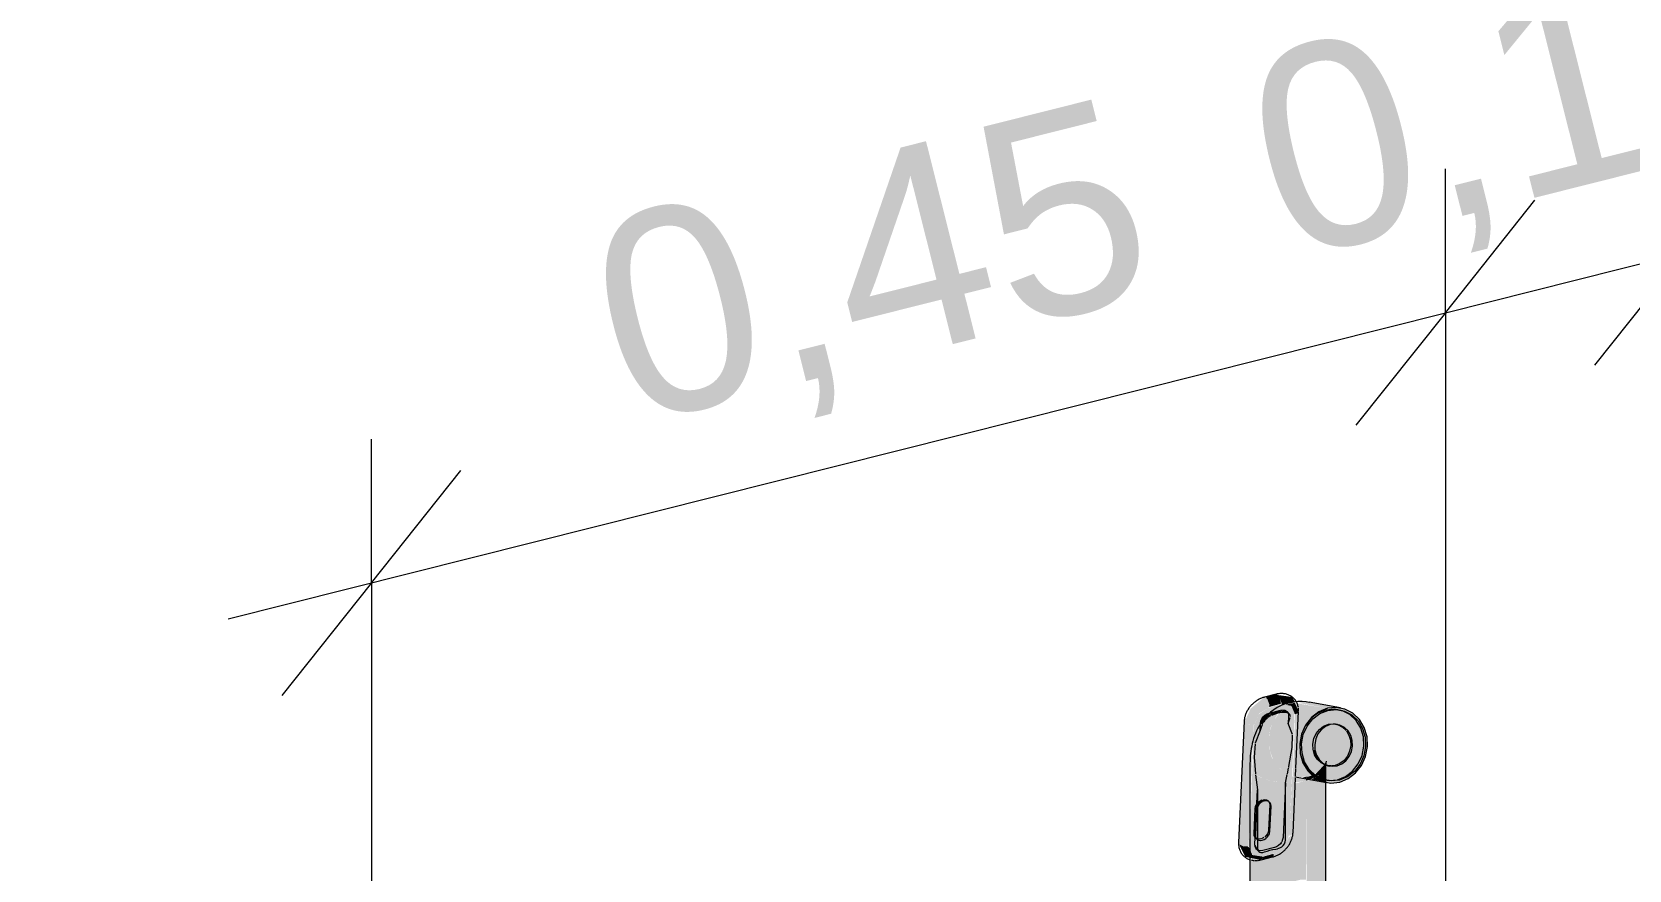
# Model space of a CAD drawing. Header units: metres. Extents: x -0.9 to 62, y -37.3 to 60.
# Drawn here: x 51.826 to 52.415, y 34.56 to 34.869 of the extents above; entities that cross this region are included whole.
import ezdxf

# ---------------------------------------------------------------- set-up
doc = ezdxf.new("R2010")
doc.units = ezdxf.units.M
for name, color, linetype, lineweight in [('A-ANNO-DIMS', 7, 'Continuous', 5), ('A-ANNO-DIMS-25', 7, 'Continuous', 5), ('P-SANR-FIXT', 7, 'Continuous', 5)]:
    doc.layers.add(name, color=color, linetype=linetype, lineweight=lineweight)
doc.styles.add('Arial_2', font='arial.ttf', dxfattribs={"height": 0.075})
doc.dimstyles.new('Diagonal_-_2_mm_Arial_-_PRETO', dxfattribs={"dimscale": 0.3048, "dimtxt": 0.076519, "dimasz": 0.246063, "dimexe": 0.19685, "dimexo": 0.123031, "dimgap": 0.04101, "dimtad": 1, "dimrnd": 0.01, "dimzin": 0, "dimdsep": 46, "dimtxsty": 'Arial_2', "dimblk1": 'OBLIQUE', "dimblk2": 'OBLIQUE', "dimsah": 1, "dimcen": 0.09, "dimdle": 0.19685, "dimazin": 0, "dimtfac": 1, "dimtdec": 4, "dimtix": 1, "dimtmove": 0, "dimatfit": 3, "dimfxl": 1, "dimtvp": 1, "dimtolj": 1, "dimtzin": 0, "dimarcsym": 2})

# ---------------------------------------------------------------- blocks, each defined once
blk = doc.blocks.new('UT_Ducha higiênica - UT_Ducha higiênica-3698909-3D_DT_03')
at = {"layer": 'P-SANR-FIXT', "true_color": 0xf0f1f7, "transparency": 33554560}
for points in [[(10.20018, 34.61333), (10.20144, 34.61344), (10.20319, 34.61752), (10.20709, 34.62001), (10.20681, 34.62186), (10.206, 34.62333), (10.2054, 34.62365), (10.20484, 34.62333), (10.20018, 34.61945), (10.19783, 34.61442), (10.19844, 34.6138), (10.20007, 34.61334)], [(10.20454, 34.56483), (10.20891, 34.56597), (10.2127, 34.56839), (10.21449, 34.57321), (10.21539, 34.59466), (10.21548, 34.59473), (10.21633, 34.61767), (10.21498, 34.62054), (10.21262, 34.62089), (10.20933, 34.61932), (10.20737, 34.61782), (10.21206, 34.61889), (10.21336, 34.61848), (10.21408, 34.61737), (10.2141, 34.61549), (10.21425, 34.61333), (10.21553, 34.60962), (10.21518, 34.60341), (10.213, 34.59168), (10.21195, 34.57109), (10.2111, 34.56958), (10.20946, 34.56839), (10.20653, 34.56758), (10.20369, 34.56703), (10.20298, 34.567), (10.2018, 34.56867), (10.20181, 34.57075), (10.20174, 34.57291), (10.20144, 34.57323), (10.20208, 34.58346), (10.20245, 34.58458), (10.20257, 34.59026), (10.20139, 34.60148), (10.20199, 34.60702), (10.20372, 34.61218), (10.20351, 34.61334), (10.20282, 34.61198), (10.20119, 34.60795), (10.19989, 34.57381), (10.20009, 34.56702), (10.20106, 34.56535), (10.20448, 34.56484)], [(10.20709, 34.62001), (10.21135, 34.62123), (10.21106, 34.62298), (10.21027, 34.6244), (10.20966, 34.62472), (10.20569, 34.62357), (10.20631, 34.62293), (10.207, 34.62108), (10.20707, 34.6206)], [(10.21262, 34.62089), (10.2142, 34.62122), (10.2166, 34.62173), (10.21539, 34.62371), (10.21027, 34.6244), (10.21108, 34.62293), (10.21163, 34.62104), (10.21238, 34.62093)], [(10.21652, 34.61723), (10.21746, 34.61767), (10.21778, 34.61847), (10.21649, 34.62155), (10.21289, 34.62085), (10.21516, 34.6204), (10.2165, 34.61728)], [(10.22846, 34.61951), (10.23167, 34.61986), (10.22018, 34.622), (10.21785, 34.62149), (10.22678, 34.61982)], [(10.20393, 34.61391), (10.20673, 34.61723), (10.20681, 34.61766), (10.20537, 34.61688), (10.20428, 34.6156), (10.20384, 34.614)], [(10.20437, 34.61347), (10.20544, 34.61513), (10.20717, 34.61659), (10.20766, 34.61703), (10.20693, 34.61742), (10.20468, 34.61493), (10.20408, 34.61376), (10.20435, 34.61349)], [(10.20779, 34.6169), (10.21108, 34.61782), (10.2119, 34.61814), (10.21106, 34.61875), (10.20716, 34.61754), (10.20774, 34.61695)], [(10.21392, 34.61774), (10.2134, 34.61824), (10.21268, 34.6188), (10.21125, 34.6188), (10.21206, 34.61797), (10.21384, 34.61777)], [(10.22914, 34.59285), (10.23307, 34.59352), (10.23582, 34.59488), (10.23842, 34.59722), (10.23994, 34.59928), (10.24123, 34.60214), (10.24186, 34.60574), (10.24143, 34.60992), (10.24062, 34.61242), (10.23867, 34.61539), (10.23606, 34.61758), (10.23374, 34.61869), (10.23093, 34.61901), (10.22786, 34.61847), (10.22498, 34.61705), (10.22238, 34.61472), (10.22064, 34.61218), (10.21934, 34.60859), (10.21893, 34.60632), (10.21942, 34.60184), (10.22041, 34.59912), (10.22244, 34.59625), (10.22364, 34.59535), (10.22474, 34.59603), (10.2261, 34.59723), (10.22718, 34.59887), (10.22535, 34.60016), (10.22474, 34.60074), (10.22348, 34.60333), (10.22319, 34.6043), (10.22319, 34.60682), (10.22386, 34.60918), (10.22498, 34.61103), (10.22625, 34.61229), (10.22792, 34.61326), (10.22947, 34.61369), (10.23129, 34.61369), (10.23374, 34.613), (10.23539, 34.61184), (10.23649, 34.61047), (10.23722, 34.60896), (10.23762, 34.60745), (10.23763, 34.60523), (10.23694, 34.60276), (10.23582, 34.6009), (10.2346, 34.59968), (10.23307, 34.59875), (10.23133, 34.59824), (10.22951, 34.59825), (10.22788, 34.59847), (10.22785, 34.5965), (10.22787, 34.59309), (10.22913, 34.59285)], [(10.24238, 34.60884), (10.2412, 34.61244), (10.23908, 34.61551), (10.23678, 34.61742), (10.23691, 34.61707), (10.23938, 34.6145), (10.24089, 34.61175), (10.24187, 34.60893)], [(10.19812, 34.56856), (10.19938, 34.56879), (10.19989, 34.57973), (10.20006, 34.60012), (10.20095, 34.60715), (10.20124, 34.609), (10.20121, 34.6134), (10.19954, 34.6134), (10.19806, 34.61409), (10.19773, 34.61409), (10.19576, 34.56965), (10.19637, 34.56903), (10.19801, 34.56857)], [(10.22386, 34.60418), (10.22386, 34.60669), (10.22431, 34.60856), (10.22558, 34.61082), (10.22706, 34.61228), (10.22846, 34.61309), (10.23047, 34.6136), (10.22773, 34.61319), (10.2262, 34.61225), (10.22498, 34.61103), (10.22386, 34.60918), (10.22345, 34.6082), (10.2231, 34.6062), (10.22348, 34.60425), (10.22376, 34.60419)], [(10.2298, 34.59273), (10.23319, 34.59317), (10.2365, 34.59476), (10.23886, 34.5968), (10.24076, 34.59949), (10.24201, 34.60261), (10.24254, 34.60553), (10.24238, 34.60884), (10.24172, 34.60884), (10.24171, 34.6047), (10.24076, 34.6011), (10.23908, 34.59806), (10.23686, 34.59568), (10.23485, 34.59424), (10.23133, 34.59308), (10.22974, 34.59274)], [(10.19989, 34.57973), (10.20095, 34.60715), (10.20057, 34.60515), (10.19989, 34.59776), (10.19989, 34.58736)], [(10.22733, 34.5988), (10.22733, 34.59902), (10.2261, 34.59995), (10.22534, 34.60074), (10.22438, 34.60239), (10.22375, 34.60419), (10.22323, 34.60418), (10.22386, 34.60222), (10.22541, 34.6001), (10.2269, 34.59902), (10.22718, 34.59887)], [(10.21673, 34.5944), (10.21651, 34.59445), (10.21668, 34.59441)], [(10.2207, 34.59367), (10.22081, 34.59409), (10.2212, 34.59443), (10.21923, 34.59394), (10.22052, 34.5937)], [(10.22052, 34.59278), (10.22229, 34.59337), (10.2207, 34.59367)], [(10.22787, 34.54775), (10.22773, 34.59235), (10.22229, 34.59337), (10.22052, 34.59258), (10.22079, 34.55591), (10.22145, 34.55524), (10.22785, 34.54777)], [(10.22785, 34.59309), (10.22773, 34.59312), (10.2261, 34.59365), (10.22773, 34.59312), (10.22785, 34.59309)], [(10.20267, 34.58327), (10.20321, 34.5841), (10.20465, 34.58514), (10.2058, 34.58541), (10.20512, 34.58586), (10.20378, 34.58543), (10.20267, 34.5845), (10.20267, 34.58344)], [(10.20191, 34.57274), (10.20232, 34.58213), (10.20187, 34.58258), (10.20156, 34.5731), (10.20191, 34.57275)], [(10.20235, 34.5821), (10.20243, 34.58415), (10.20199, 34.58322), (10.20199, 34.58246), (10.20234, 34.58211)], [(10.19988, 34.5644), (10.19971, 34.56791), (10.19915, 34.56863), (10.19747, 34.56863), (10.19599, 34.56932), (10.19624, 34.56856), (10.19812, 34.56476), (10.19988, 34.5644)], [(10.20839, 34.56475), (10.21231, 34.56685), (10.21539, 34.5729), (10.2142, 34.57187), (10.21231, 34.56814), (10.20881, 34.5659), (10.20839, 34.56476)], [(10.20387, 34.56359), (10.20433, 34.56393), (10.20448, 34.56484), (10.20079, 34.56539), (10.19989, 34.56749), (10.20011, 34.56436), (10.20369, 34.56363)], [(10.20413, 34.56368), (10.2086, 34.565), (10.2086, 34.56585), (10.20453, 34.56473), (10.20433, 34.56393)]]:
    blk.add_hatch(color=7, dxfattribs=at).paths.add_polyline_path(points)
h = blk.add_hatch(color=7, dxfattribs=at)
h.paths.add_polyline_path([(10.19989, 34.56749), (10.19988, 34.57966), (10.1995, 34.56839), (10.19988, 34.56749)])
h.paths.add_polyline_path([(10.21548, 34.59464), (10.21539, 34.59466), (10.21546, 34.59464)])
h.paths.add_polyline_path([(10.20119, 34.60795), (10.20217, 34.61057), (10.2054, 34.61691), (10.20643, 34.61752), (10.20787, 34.61829), (10.20937, 34.61935), (10.2117, 34.62052), (10.21238, 34.62093), (10.21106, 34.62101), (10.20636, 34.61954), (10.20307, 34.61723), (10.20144, 34.61333), (10.20124, 34.609)])
h = blk.add_hatch(color=7, dxfattribs=at)
h.paths.add_polyline_path([(10.22146, 34.59446), (10.22268, 34.59501), (10.22081, 34.59706), (10.21928, 34.59987), (10.2184, 34.6031), (10.21841, 34.60734), (10.21893, 34.61002), (10.22098, 34.61405), (10.22305, 34.61648), (10.2262, 34.61859), (10.22846, 34.61951), (10.21676, 34.62143), (10.2178, 34.61767), (10.21673, 34.59441), (10.21824, 34.59413), (10.2212, 34.59443)])
h.paths.add_polyline_path([(10.2137, 34.59541), (10.21546, 34.60502), (10.21539, 34.61029), (10.21405, 34.61452), (10.21392, 34.61774), (10.21264, 34.618), (10.21062, 34.61773), (10.20854, 34.61477), (10.20722, 34.61137), (10.20675, 34.60745), (10.20714, 34.60402), (10.20844, 34.6006), (10.20965, 34.59858), (10.21254, 34.59601), (10.21354, 34.59549)])
h.paths.add_polyline_path([(10.21388, 34.61784), (10.21336, 34.61848), (10.21369, 34.618), (10.21381, 34.6179)])
h = blk.add_hatch(color=7, dxfattribs=at)
h.paths.add_polyline_path([(10.21302, 34.59204), (10.21339, 34.5939), (10.21347, 34.59553), (10.21133, 34.59697), (10.20917, 34.59939), (10.20787, 34.60155), (10.20686, 34.60496), (10.20686, 34.60947), (10.20738, 34.61218), (10.20933, 34.61608), (10.2102, 34.61764), (10.20751, 34.61676), (10.20594, 34.61565), (10.2046, 34.61396), (10.20381, 34.61176), (10.20257, 34.60849), (10.20176, 34.60644), (10.20152, 34.59999), (10.20218, 34.59498), (10.20494, 34.59355), (10.20788, 34.59267), (10.21209, 34.5921), (10.21282, 34.59205)])
h.paths.add_polyline_path([(10.21663, 34.59215), (10.21939, 34.59258), (10.22052, 34.59278), (10.22046, 34.59371), (10.21672, 34.59412), (10.21663, 34.59218)])
h = blk.add_hatch(color=7, dxfattribs=at)
h.paths.add_polyline_path([(10.21445, 34.57246), (10.21546, 34.57298), (10.21577, 34.57355), (10.21651, 34.59444), (10.21547, 34.59449), (10.21446, 34.57265)])
h.paths.add_polyline_path([(10.21673, 34.59441), (10.21773, 34.61798), (10.21705, 34.61742), (10.21651, 34.61709), (10.21573, 34.5946), (10.21668, 34.59442)])
h = blk.add_hatch(color=7, dxfattribs=at)
h.paths.add_polyline_path([(10.22913, 34.59285), (10.22913, 34.59285), (10.22787, 34.59309)])
h.paths.add_polyline_path([(10.22308, 34.59512), (10.22335, 34.59538), (10.2212, 34.59781), (10.21984, 34.60042), (10.21906, 34.60354), (10.219, 34.60678), (10.21967, 34.61002), (10.22136, 34.61341), (10.22378, 34.61614), (10.22665, 34.61798), (10.2288, 34.61879), (10.22633, 34.61824), (10.22462, 34.61742), (10.22222, 34.61549), (10.21992, 34.61218), (10.21888, 34.6098), (10.21827, 34.60632), (10.2185, 34.6028), (10.21966, 34.59939), (10.22172, 34.59642), (10.22269, 34.5955)])
h.paths.add_polyline_path([(10.23018, 34.59813), (10.23231, 34.59844), (10.2346, 34.59968), (10.23582, 34.6009), (10.23694, 34.60276), (10.23735, 34.60373), (10.2377, 34.60574), (10.23753, 34.60791), (10.23649, 34.61047), (10.23539, 34.61184), (10.23403, 34.61285), (10.23241, 34.61347), (10.23307, 34.61312), (10.23448, 34.61219), (10.23591, 34.61045), (10.23665, 34.60873), (10.23695, 34.60764), (10.23694, 34.60524), (10.23638, 34.60312), (10.23573, 34.60176), (10.23374, 34.59966), (10.23221, 34.5988), (10.23133, 34.59844), (10.22953, 34.59825)])
h = blk.add_hatch(color=7, dxfattribs=at)
h.paths.add_polyline_path([(10.22974, 34.59196), (10.23307, 34.59233), (10.23677, 34.59407), (10.2394, 34.59636), (10.24124, 34.59889), (10.24268, 34.6025), (10.24322, 34.60553), (10.24306, 34.60901), (10.24171, 34.61298), (10.23975, 34.61589), (10.23745, 34.61792), (10.23403, 34.61941), (10.23167, 34.61984), (10.22773, 34.61921), (10.22461, 34.61767), (10.2221, 34.61549), (10.22023, 34.61293), (10.22098, 34.61391), (10.22305, 34.61621), (10.22564, 34.61796), (10.2288, 34.61898), (10.23173, 34.61907), (10.23493, 34.61839), (10.23784, 34.6167), (10.24018, 34.61415), (10.24171, 34.6111), (10.24243, 34.60776), (10.24238, 34.60457), (10.24184, 34.60189), (10.23982, 34.59803), (10.23769, 34.59568), (10.23516, 34.59397), (10.23221, 34.59298), (10.22913, 34.59285), (10.22785, 34.59282), (10.22787, 34.59232), (10.22951, 34.59201)])
h.paths.add_polyline_path([(10.22271, 34.59497), (10.22308, 34.59512), (10.22079, 34.59749), (10.21909, 34.60083), (10.21841, 34.60319), (10.21842, 34.60279), (10.21991, 34.59858), (10.22192, 34.59573), (10.22268, 34.59501)])
h.paths.add_polyline_path([(10.22952, 34.59825), (10.23221, 34.5988), (10.23388, 34.59977), (10.2346, 34.60032), (10.23606, 34.6024), (10.23678, 34.60441), (10.23704, 34.60574), (10.23665, 34.60873), (10.23591, 34.61045), (10.23508, 34.61161), (10.23371, 34.61279), (10.23161, 34.61362), (10.23047, 34.6136), (10.2288, 34.61322), (10.22706, 34.61228), (10.22553, 34.61076), (10.22498, 34.61005), (10.22415, 34.6082), (10.22376, 34.6062), (10.22386, 34.60418), (10.22474, 34.60173), (10.2262, 34.59986), (10.22746, 34.59896), (10.22773, 34.59947), (10.22798, 34.59944), (10.22816, 34.59859), (10.22913, 34.59833), (10.22951, 34.59825)])
h = blk.add_hatch(color=7, dxfattribs=at)
h.paths.add_polyline_path([(10.20267, 34.56832), (10.20243, 34.58258), (10.20233, 34.58172), (10.20199, 34.56902), (10.20246, 34.56854)])
h.paths.add_polyline_path([(10.20243, 34.58415), (10.20267, 34.58458), (10.20245, 34.58458)])
h.paths.add_polyline_path([(10.20368, 34.61133), (10.20416, 34.61368), (10.20379, 34.61372), (10.20369, 34.61137)])
h = blk.add_hatch(color=7, dxfattribs=at)
h.paths.add_polyline_path([(10.22312, 34.59494), (10.22263, 34.59494), (10.22307, 34.59493)])
h.paths.add_polyline_path([(10.22229, 34.59337), (10.22442, 34.59431), (10.22285, 34.59484), (10.22078, 34.59408), (10.22078, 34.59365), (10.22146, 34.59352)])
h.paths.add_polyline_path([(10.22462, 34.59442), (10.2261, 34.59543), (10.22729, 34.59675), (10.22789, 34.59856), (10.22792, 34.59881), (10.22771, 34.59942), (10.22707, 34.59847), (10.22508, 34.59625), (10.22374, 34.59501), (10.22457, 34.59445)])
h = blk.add_hatch(color=7, dxfattribs=at)
h.paths.add_polyline_path([(10.22785, 34.59232), (10.22773, 34.59312), (10.22551, 34.59374), (10.22442, 34.59431), (10.22263, 34.59331), (10.22785, 34.59233)])
h.paths.add_polyline_path([(10.22785, 34.5931), (10.22759, 34.59749), (10.22701, 34.59633), (10.22518, 34.59473), (10.22462, 34.59442), (10.22773, 34.59312), (10.22785, 34.5931)])
h = blk.add_hatch(color=7, dxfattribs=at)
h.paths.add_polyline_path([(10.19988, 34.55162), (10.21842, 34.55629), (10.22052, 34.55629), (10.22052, 34.59278), (10.21661, 34.59181), (10.21545, 34.57281), (10.21209, 34.56673), (10.20829, 34.56473), (10.20344, 34.56368), (10.19988, 34.56432), (10.19988, 34.55629)])
h.paths.add_polyline_path([(10.20386, 34.56701), (10.20693, 34.56768), (10.2102, 34.5688), (10.21114, 34.56963), (10.21195, 34.57109), (10.21213, 34.5729), (10.21282, 34.59205), (10.20891, 34.59247), (10.20653, 34.593), (10.20369, 34.59409), (10.20199, 34.59498), (10.20267, 34.58945), (10.2028, 34.58465), (10.20411, 34.5856), (10.20541, 34.5858), (10.2058, 34.58541), (10.20443, 34.58506), (10.2031, 34.58395), (10.20267, 34.58326), (10.20291, 34.56723), (10.20369, 34.56703)])
h = blk.add_hatch(color=7, dxfattribs=at)
h.paths.add_polyline_path([(10.22442, 34.59431), (10.22455, 34.59446), (10.22412, 34.59446)])
h.paths.add_polyline_path([(10.22352, 34.59521), (10.22363, 34.59522), (10.22358, 34.59525)])
h = blk.add_hatch(color=7, dxfattribs=at)
h.paths.add_polyline_path([(10.20181, 34.56854), (10.20254, 34.56742), (10.20235, 34.56783), (10.20191, 34.56841)])
h.paths.add_polyline_path([(10.20287, 34.56726), (10.20208, 34.56892), (10.20174, 34.56927), (10.20208, 34.56819), (10.20278, 34.5673)])
at = {"layer": 'P-SANR-FIXT'}
for p, q in [((10.20956, 34.62471), (10.20529, 34.62364)), ((10.23331, 34.61967), (10.22176, 34.62183)), ((10.19776, 34.61476), (10.1957, 34.56999)), ((10.20698, 34.61773), (10.20737, 34.61782)), ((10.20379, 34.61372), (10.20381, 34.61404)), ((10.23217, 34.61358), (10.2315, 34.61371)), ((10.2315, 34.61371), (10.23237, 34.61348)), ((10.19988, 34.59853), (10.19988, 34.54272)), ((10.22863, 34.59835), (10.2293, 34.59823)), ((10.21661, 34.5943), (10.22816, 34.59214)), ((10.22788, 34.54272), (10.22788, 34.59232))]:
    blk.add_line(p, q, dxfattribs=at)
at = {"layer": 'P-SANR-FIXT', "color": 8, "true_color": 0x78787b}
for p, q in [((10.20757, 34.61787), (10.20829, 34.61806)), ((10.20847, 34.6181), (10.21119, 34.61879)), ((10.21125, 34.6188), (10.21182, 34.61889)), ((10.21264, 34.61801), (10.21206, 34.61797)), ((10.21446, 34.61739), (10.21358, 34.61829)), ((10.21415, 34.61664), (10.21403, 34.61394)), ((10.21687, 34.59749), (10.21783, 34.61832)), ((10.20368, 34.61133), (10.2018, 34.60664)), ((10.20368, 34.61133), (10.20378, 34.6135)), ((10.2046, 34.61396), (10.20443, 34.61362)), ((10.21554, 34.60991), (10.21403, 34.61394)), ((10.21546, 34.60502), (10.21558, 34.60965)), ((10.23062, 34.61381), (10.23129, 34.61374)), ((10.20176, 34.60644), (10.20139, 34.60148)), ((10.20139, 34.60148), (10.20194, 34.59536)), ((10.2137, 34.59529), (10.21412, 34.59745)), ((10.21674, 34.5946), (10.21686, 34.59723)), ((10.21847, 34.60281), (10.21937, 34.59987)), ((10.21938, 34.59986), (10.22075, 34.59746)), ((10.22788, 34.59309), (10.22788, 34.59853)), ((10.22987, 34.59825), (10.22952, 34.59825)), ((10.20199, 34.59498), (10.20267, 34.58945)), ((10.21302, 34.59204), (10.21209, 34.57187)), ((10.21302, 34.59205), (10.21366, 34.59508)), ((10.21302, 34.57092), (10.21302, 34.59204)), ((10.21577, 34.57355), (10.2167, 34.5938)), ((10.21671, 34.59402), (10.21673, 34.5944)), ((10.22788, 34.59232), (10.22788, 34.5928)), ((10.20174, 34.56927), (10.20267, 34.58945)), ((10.20267, 34.58945), (10.20267, 34.56832)), ((10.20404, 34.58559), (10.20445, 34.58575)), ((10.20443, 34.58506), (10.20403, 34.58483)), ((10.20718, 34.58392), (10.20675, 34.57456)), ((10.20736, 34.58462), (10.20696, 34.58505)), ((10.20722, 34.57407), (10.20766, 34.58343)), ((10.20232, 34.56761), (10.20318, 34.56673)), ((10.20267, 34.56832), (10.20273, 34.56767)), ((10.20891, 34.56818), (10.20465, 34.56711)), ((10.20833, 34.56742), (10.20947, 34.56762)), ((10.20947, 34.56762), (10.21006, 34.56774)), ((10.20111, 34.56341), (10.20142, 34.56338)), ((10.20386, 34.56701), (10.20315, 34.56712)), ((10.20389, 34.56359), (10.20397, 34.56361)), ((10.20465, 34.56711), (10.20391, 34.56701)), ((10.20397, 34.56361), (10.20823, 34.56468)), ((10.20723, 34.56718), (10.20825, 34.56741))]:
    blk.add_line(p, q, dxfattribs=at)
at = {"layer": 'P-SANR-FIXT', "color": 253, "true_color": 0xb4b4b9}
for p, q in [((10.2189, 34.60992), (10.21826, 34.60653)), ((10.22031, 34.61305), (10.21894, 34.61003)), ((10.21825, 34.60643), (10.21842, 34.6031)), ((10.22788, 34.59855), (10.22788, 34.59853)), ((10.20144, 34.57322), (10.20187, 34.58258)), ((10.20241, 34.58416), (10.20267, 34.5845)), ((10.20194, 34.57178), (10.20242, 34.57129)), ((10.20254, 34.56742), (10.20232, 34.56761))]:
    blk.add_line(p, q, dxfattribs=at)
at = {"layer": 'P-SANR-FIXT', "color": 254, "true_color": 0xd2d2d8}
for p, q in [((10.22788, 34.59883), (10.22788, 34.59855)), ((10.20235, 34.5821), (10.20191, 34.57274))]:
    blk.add_line(p, q, dxfattribs=at)
at = {"layer": 'P-SANR-FIXT'}
for points in [[(10.20529, 34.62364, 0), (10.20499, 34.62356, 0), (10.20469, 34.62346, 0), (10.2044, 34.62336, 0), (10.2041, 34.62325, 0), (10.20381, 34.62312, 0), (10.20353, 34.62299, 0), (10.20324, 34.62285, 0), (10.20297, 34.6227, 0), (10.20269, 34.62254, 0), (10.20242, 34.62237, 0), (10.20216, 34.62219, 0), (10.2019, 34.62201, 0), (10.20165, 34.62182, 0), (10.2014, 34.62162, 0), (10.20115, 34.62141, 0), (10.20092, 34.62119, 0), (10.20069, 34.62097, 0), (10.20047, 34.62074, 0), (10.20025, 34.62051, 0), (10.20004, 34.62027, 0), (10.19984, 34.62002, 0), (10.19965, 34.61977, 0), (10.19946, 34.61951, 0), (10.19928, 34.61925, 0), (10.19911, 34.61898, 0), (10.19895, 34.6187, 0), (10.1988, 34.61843, 0), (10.19866, 34.61815, 0), (10.19852, 34.61786, 0), (10.1984, 34.61757, 0), (10.19828, 34.61728, 0), (10.19818, 34.61698, 0), (10.19809, 34.61668, 0), (10.19801, 34.61638, 0), (10.19793, 34.61608, 0), (10.19787, 34.61577, 0), (10.19783, 34.61546, 0), (10.19779, 34.61516, 0), (10.19777, 34.61485, 0), (10.19776, 34.61476, 0)], [(10.21438, 34.62161, 0), (10.21284, 34.62114, 0), (10.21136, 34.62054, 0), (10.20997, 34.61981, 0), (10.20869, 34.61899, 0), (10.20753, 34.6181, 0), (10.20648, 34.61716, 0), (10.20556, 34.61618, 0), (10.20474, 34.61519, 0), (10.20402, 34.61419, 0), (10.20339, 34.6132, 0), (10.20284, 34.61221, 0), (10.20236, 34.61123, 0), (10.20194, 34.61026, 0), (10.20157, 34.60931, 0), (10.20126, 34.60836, 0), (10.20098, 34.60742, 0), (10.20075, 34.60649, 0), (10.20054, 34.60557, 0), (10.20037, 34.60466, 0), (10.20023, 34.60375, 0), (10.20011, 34.60284, 0), (10.20002, 34.60193, 0), (10.19995, 34.60103, 0), (10.19991, 34.60013, 0), (10.19988, 34.59922, 0), (10.19988, 34.59853, 0)], [(10.21701, 34.62193, 0), (10.21684, 34.6222, 0), (10.21666, 34.62246, 0), (10.21647, 34.62271, 0), (10.21626, 34.62295, 0), (10.21605, 34.62318, 0), (10.21582, 34.6234, 0), (10.21557, 34.62361, 0), (10.21532, 34.6238, 0), (10.21506, 34.62397, 0), (10.21479, 34.62414, 0), (10.21451, 34.62428, 0), (10.21423, 34.62442, 0), (10.21394, 34.62453, 0), (10.21364, 34.62464, 0), (10.21334, 34.62473, 0), (10.21304, 34.6248, 0), (10.21273, 34.62486, 0), (10.21242, 34.62491, 0), (10.21211, 34.62494, 0), (10.2118, 34.62496, 0), (10.21149, 34.62496, 0), (10.21118, 34.62495, 0), (10.21087, 34.62493, 0), (10.21056, 34.6249, 0), (10.21025, 34.62485, 0), (10.20995, 34.6248, 0), (10.20964, 34.62473, 0), (10.20956, 34.62471, 0)], [(10.21438, 34.62161, 0), (10.21597, 34.62193, 0), (10.21756, 34.6221, 0), (10.21912, 34.62211, 0), (10.22064, 34.622, 0), (10.22176, 34.62183, 0)], [(10.20381, 34.61404, 0), (10.20395, 34.61482, 0), (10.20428, 34.6156, 0), (10.20479, 34.61633, 0), (10.20544, 34.61695, 0), (10.20619, 34.61743, 0), (10.20698, 34.61773, 0)], [(10.22846, 34.61951, 0), (10.22535, 34.61824, 0), (10.22261, 34.61614, 0), (10.22041, 34.61333, 0), (10.21893, 34.61002, 0), (10.21824, 34.60643, 0), (10.21841, 34.6028, 0), (10.21942, 34.59939, 0), (10.2212, 34.59642, 0), (10.22363, 34.59409, 0), (10.22654, 34.59258, 0), (10.22974, 34.59196, 0), (10.23301, 34.5923, 0)], [(10.21909, 34.60297, 0), (10.21893, 34.6064, 0), (10.21957, 34.6098, 0), (10.22098, 34.61293, 0), (10.22305, 34.61558, 0), (10.22564, 34.61757, 0), (10.22859, 34.61876, 0), (10.23167, 34.61908, 0), (10.2347, 34.61851, 0), (10.23745, 34.61707, 0), (10.23975, 34.61487, 0), (10.24143, 34.61206, 0), (10.24238, 34.60884, 0)], [(10.23301, 34.5923, 0), (10.23612, 34.59357, 0), (10.23886, 34.59568, 0), (10.24105, 34.59848, 0), (10.24254, 34.60179, 0), (10.24323, 34.60538, 0), (10.24306, 34.60901, 0), (10.24205, 34.61242, 0), (10.24027, 34.61539, 0), (10.23784, 34.61772, 0), (10.23493, 34.61924, 0), (10.23173, 34.61985, 0), (10.22846, 34.61951, 0)], [(10.24171, 34.60896, 0), (10.24076, 34.61219, 0), (10.23908, 34.615, 0), (10.23678, 34.6172, 0), (10.23403, 34.61863, 0)], [(10.24238, 34.60884, 0), (10.24254, 34.60541, 0), (10.2419, 34.60201, 0), (10.24049, 34.59889, 0), (10.23842, 34.59623, 0), (10.23582, 34.59424, 0), (10.23288, 34.59305, 0), (10.2298, 34.59273, 0), (10.22677, 34.5933, 0), (10.22402, 34.59474, 0), (10.22172, 34.59694, 0), (10.22004, 34.59975, 0), (10.21909, 34.60297, 0)], [(10.22319, 34.6043, 0), (10.2231, 34.60632, 0), (10.22348, 34.60833, 0), (10.22431, 34.61017, 0), (10.22553, 34.61174, 0), (10.22706, 34.61291, 0), (10.2288, 34.61362, 0), (10.23062, 34.61381, 0)], [(10.23761, 34.60764, 0), (10.23705, 34.60954, 0), (10.23606, 34.6112, 0), (10.2347, 34.6125, 0), (10.23307, 34.61334, 0), (10.23129, 34.61369, 0), (10.22947, 34.6135, 0), (10.22773, 34.61279, 0), (10.2262, 34.61161, 0), (10.22498, 34.61005, 0), (10.22415, 34.6082, 0), (10.22376, 34.6062, 0), (10.22386, 34.60418, 0)], [(10.22914, 34.59285, 0), (10.23221, 34.59317, 0), (10.23516, 34.59437, 0), (10.23775, 34.59636, 0), (10.23982, 34.59901, 0), (10.24123, 34.60214, 0), (10.24187, 34.60553, 0), (10.24171, 34.60896, 0)], [(10.22951, 34.59825, 0), (10.22773, 34.59859, 0), (10.2261, 34.59944, 0), (10.22474, 34.60074, 0), (10.22375, 34.60239, 0), (10.22319, 34.6043, 0)], [(10.22386, 34.60418, 0), (10.22442, 34.60227, 0), (10.22541, 34.60061, 0), (10.22677, 34.59931, 0), (10.22839, 34.59847, 0), (10.23018, 34.59813, 0), (10.232, 34.59831, 0), (10.23374, 34.59902, 0), (10.23527, 34.6002, 0), (10.23649, 34.60176, 0), (10.23732, 34.60361, 0), (10.23771, 34.60561, 0), (10.23761, 34.60764, 0)], [(10.1957, 34.56999, 0), (10.19569, 34.56968, 0), (10.19569, 34.56937, 0), (10.19571, 34.56906, 0), (10.19574, 34.56875, 0), (10.19579, 34.56844, 0), (10.19585, 34.56814, 0), (10.19593, 34.56783, 0), (10.19602, 34.56753, 0), (10.19612, 34.56724, 0), (10.19624, 34.56695, 0), (10.19637, 34.56666, 0), (10.19652, 34.56638, 0), (10.19669, 34.56611, 0), (10.19687, 34.56585, 0), (10.19706, 34.5656, 0), (10.19726, 34.56536, 0), (10.19748, 34.56513, 0), (10.19771, 34.56492, 0), (10.19795, 34.56471, 0), (10.19821, 34.56452, 0), (10.19847, 34.56434, 0), (10.19874, 34.56418, 0), (10.19902, 34.56403, 0), (10.1993, 34.5639, 0), (10.19959, 34.56378, 0), (10.19988, 34.56368, 0)]]:
    blk.add_polyline3d(points, dxfattribs=at)
at = {"layer": 'P-SANR-FIXT', "color": 8, "true_color": 0x78787b}
for points in [[(10.21774, 34.61987, 0), (10.21768, 34.62018, 0), (10.2176, 34.62048, 0), (10.21751, 34.62078, 0), (10.21741, 34.62108, 0), (10.21729, 34.62137, 0), (10.21715, 34.62165, 0), (10.21701, 34.62193, 0)], [(10.20638, 34.61604, 0), (10.20594, 34.61565, 0), (10.2054, 34.61509, 0), (10.20495, 34.61451, 0), (10.2047, 34.61413, 0)], [(10.20751, 34.61677, 0), (10.20717, 34.61659, 0), (10.20654, 34.61617, 0)], [(10.20981, 34.61755, 0), (10.20877, 34.61725, 0), (10.20779, 34.6169, 0)], [(10.21206, 34.61797, 0), (10.21091, 34.61779, 0), (10.20981, 34.61755, 0)], [(10.21203, 34.6189, 0), (10.21275, 34.61879, 0), (10.21336, 34.61848, 0), (10.21381, 34.618, 0)], [(10.21386, 34.61779, 0), (10.21348, 34.61791, 0), (10.2128, 34.61801, 0)], [(10.21394, 34.61776, 0), (10.21408, 34.61737, 0), (10.21415, 34.61665, 0)], [(10.21403, 34.61394, 0), (10.21435, 34.61504, 0), (10.21471, 34.61607, 0)], [(10.21481, 34.61653, 0), (10.21473, 34.61697, 0), (10.21448, 34.61737, 0), (10.21405, 34.61769, 0)], [(10.21784, 34.61864, 0), (10.21784, 34.61895, 0), (10.21782, 34.61926, 0), (10.21778, 34.61957, 0)], [(10.22547, 34.61796, 0), (10.22498, 34.61769, 0), (10.22238, 34.6157, 0), (10.22046, 34.6133, 0)], [(10.23399, 34.61864, 0), (10.23101, 34.61921, 0), (10.22792, 34.61889, 0), (10.22555, 34.618, 0)], [(10.20437, 34.61347, 0), (10.20401, 34.61244, 0), (10.20368, 34.61133, 0)], [(10.23241, 34.61347, 0), (10.23403, 34.61262, 0), (10.23538, 34.61133, 0)], [(10.23546, 34.61123, 0), (10.23638, 34.60967, 0), (10.23694, 34.60776, 0)], [(10.21417, 34.59771, 0), (10.21424, 34.59806, 0), (10.21546, 34.60502, 0)], [(10.23694, 34.60776, 0), (10.23704, 34.60574, 0), (10.23665, 34.60373, 0), (10.23582, 34.60189, 0), (10.2346, 34.60032, 0), (10.23307, 34.59915, 0), (10.23133, 34.59844, 0), (10.23012, 34.59826, 0)], [(10.22084, 34.59734, 0), (10.22105, 34.59706, 0), (10.22335, 34.59487, 0), (10.2261, 34.59343, 0), (10.22913, 34.59285, 0)], [(10.22799, 34.60005, 0), (10.22799, 34.60003, 0), (10.22798, 34.59996, 0), (10.22796, 34.59986, 0), (10.22794, 34.59972, 0), (10.22792, 34.59954, 0), (10.2279, 34.59933, 0), (10.22789, 34.5991, 0), (10.22788, 34.59883, 0)], [(10.20273, 34.58458, 0), (10.2033, 34.58513, 0), (10.20395, 34.58554, 0)], [(10.20689, 34.5851, 0), (10.20643, 34.58531, 0), (10.2058, 34.58541, 0), (10.20512, 34.58532, 0), (10.20448, 34.58509, 0)], [(10.20465, 34.5858, 0), (10.20533, 34.58589, 0), (10.20596, 34.5858, 0), (10.20649, 34.58553, 0), (10.20689, 34.5851, 0), (10.20712, 34.58455, 0), (10.20718, 34.58392, 0)], [(10.20378, 34.58465, 0), (10.20321, 34.5841, 0), (10.20276, 34.58346, 0)], [(10.20766, 34.58343, 0), (10.2076, 34.58407, 0), (10.20736, 34.58462, 0)], [(10.20675, 34.57456, 0), (10.20663, 34.57387, 0), (10.20634, 34.57319, 0), (10.20589, 34.57255, 0), (10.20532, 34.57201, 0)], [(10.20681, 34.57271, 0), (10.2071, 34.57339, 0), (10.20722, 34.57407, 0)], [(10.20823, 34.56468, 0), (10.20854, 34.56476, 0), (10.20884, 34.56485, 0), (10.20913, 34.56496, 0), (10.20943, 34.56507, 0), (10.20972, 34.56519, 0), (10.21, 34.56532, 0), (10.21028, 34.56547, 0), (10.21056, 34.56562, 0), (10.21084, 34.56578, 0), (10.21111, 34.56595, 0), (10.21137, 34.56612, 0), (10.21163, 34.56631, 0), (10.21188, 34.5665, 0), (10.21213, 34.5667, 0), (10.21237, 34.56691, 0), (10.21261, 34.56712, 0), (10.21284, 34.56734, 0), (10.21306, 34.56757, 0), (10.21328, 34.56781, 0), (10.21349, 34.56805, 0), (10.21369, 34.5683, 0), (10.21388, 34.56855, 0), (10.21407, 34.56881, 0), (10.21425, 34.56907, 0), (10.21442, 34.56934, 0), (10.21458, 34.56961, 0), (10.21473, 34.56989, 0), (10.21487, 34.57017, 0), (10.21501, 34.57046, 0), (10.21513, 34.57075, 0), (10.21524, 34.57104, 0), (10.21535, 34.57133, 0), (10.21544, 34.57163, 0), (10.21552, 34.57194, 0), (10.21559, 34.57224, 0), (10.21565, 34.57254, 0), (10.2157, 34.57285, 0), (10.21574, 34.57316, 0), (10.21576, 34.57347, 0), (10.21577, 34.57355, 0)], [(10.20232, 34.56761, 0), (10.20208, 34.56791, 0), (10.20181, 34.56854, 0), (10.20174, 34.56927, 0)], [(10.20394, 34.57132, 0), (10.20329, 34.57124, 0), (10.20267, 34.57134, 0)], [(10.20267, 34.57108, 0), (10.20314, 34.57086, 0), (10.20377, 34.57076, 0)], [(10.20393, 34.57077, 0), (10.20445, 34.57085, 0), (10.20508, 34.57108, 0)], [(10.20506, 34.57182, 0), (10.20467, 34.57159, 0), (10.20398, 34.57133, 0)], [(10.20514, 34.57111, 0), (10.20579, 34.57153, 0), (10.20636, 34.57207, 0), (10.20679, 34.57267, 0)], [(10.21151, 34.57013, 0), (10.2111, 34.56958, 0), (10.21045, 34.56895, 0), (10.2097, 34.56848, 0), (10.20891, 34.56818, 0)], [(10.21021, 34.56778, 0), (10.21094, 34.56808, 0), (10.21159, 34.56847, 0)], [(10.21209, 34.57187, 0), (10.21195, 34.57109, 0), (10.21161, 34.5703, 0)], [(10.21161, 34.56848, 0), (10.21219, 34.56898, 0), (10.21263, 34.56957, 0), (10.21292, 34.57023, 0), (10.21302, 34.57092, 0)], [(10.20049, 34.56352, 0), (10.2008, 34.56346, 0), (10.2011, 34.56341, 0)], [(10.20173, 34.56336, 0), (10.20204, 34.56336, 0), (10.20235, 34.56336, 0), (10.20266, 34.56338, 0)], [(10.20276, 34.56753, 0), (10.20291, 34.56713, 0), (10.20319, 34.56672, 0), (10.20358, 34.56646, 0), (10.2039, 34.56637, 0)], [(10.20297, 34.56342, 0), (10.20328, 34.56346, 0), (10.20358, 34.56352, 0), (10.20388, 34.56359, 0)], [(10.20405, 34.56634, 0), (10.2046, 34.56637, 0), (10.2052, 34.56654, 0)], [(10.20527, 34.56657, 0), (10.20619, 34.56689, 0), (10.20723, 34.56718, 0)]]:
    blk.add_polyline3d(points, dxfattribs=at)
at = {"layer": 'P-SANR-FIXT', "color": 253, "true_color": 0xb4b4b9}
for points in [[(10.20187, 34.58258, 0), (10.20199, 34.58326, 0), (10.20225, 34.58389, 0)], [(10.20266, 34.58327, 0), (10.20247, 34.58278, 0), (10.20235, 34.5821, 0)], [(10.20265, 34.57134, 0), (10.20214, 34.57161, 0), (10.20174, 34.57203, 0), (10.2015, 34.57258, 0), (10.20144, 34.57322, 0)], [(10.20191, 34.57274, 0), (10.20197, 34.5721, 0), (10.20221, 34.57155, 0), (10.20261, 34.57113, 0)]]:
    blk.add_polyline3d(points, dxfattribs=at)
blk = doc.blocks.new('DIMBLOCK25-3D_DT_03')
at = {"layer": 'A-ANNO-DIMS-25'}
for p, q in [((52.34728, 34.76541), (52.34728, 34.81847)), ((51.8984, 34.65246), (52.34728, 34.76541)), ((52.34728, 34.76541), (52.34728, 34.50299)), ((51.95121, 34.66575), (51.95121, 34.71882)), ((51.95121, 34.66575), (51.95121, 34.41616))]:
    blk.add_line(p, q, dxfattribs=at)
at = {"layer": 'A-ANNO-DIMS-25', "lineweight": 20}
for p, q in [((52.34728, 34.76541), (52.38029, 34.80688)), ((52.34728, 34.76541), (52.31428, 34.72393)), ((51.95121, 34.66575), (51.98421, 34.70722)), ((51.95121, 34.66575), (51.9182, 34.62428))]:
    blk.add_line(p, q, dxfattribs=at)
at = {"layer": 'A-ANNO-DIMS-25', "color": 0, "insert": (52.02731, 34.79636), "char_height": 0.075, "width": 0.2429787, "attachment_point": 1, "rotation": 14.12283, "line_spacing_factor": 0.941778, "style": 'Arial_2'}
blk.add_mtext('0,45', dxfattribs=at)
blk = doc.blocks.new('_Oblique')
at = {"color": 0, "linetype": 'ByBlock', "lineweight": -2}
blk.add_line((-0.5, -0.5), (0.5, 0.5), dxfattribs=at)
blk = doc.blocks.new('DIMBLOCK26-3D_DT_03')
at = {"layer": 'A-ANNO-DIMS-25'}
for p, q in [((52.4353, 34.78755), (52.4353, 34.84062)), ((52.34728, 34.76541), (52.34728, 34.81847)), ((52.34728, 34.76541), (52.4353, 34.78755)), ((52.4353, 34.78755), (52.4353, 34.52514)), ((52.34728, 34.76541), (52.34728, 34.50299))]:
    blk.add_line(p, q, dxfattribs=at)
at = {"layer": 'A-ANNO-DIMS-25', "lineweight": 20}
for p, q in [((52.4353, 34.78755), (52.4683, 34.82902)), ((52.34728, 34.76541), (52.38029, 34.80688)), ((52.4353, 34.78755), (52.40229, 34.74608)), ((52.34728, 34.76541), (52.31428, 34.72393))]:
    blk.add_line(p, q, dxfattribs=at)
at = {"layer": 'A-ANNO-DIMS-25', "color": 0, "insert": (52.26935, 34.85726), "char_height": 0.075, "width": 0.2429787, "attachment_point": 1, "rotation": 14.12283, "line_spacing_factor": 0.941778, "style": 'Arial_2'}
blk.add_mtext('0,10', dxfattribs=at)
blk = doc.blocks.new('DIMBLOCK27-3D_DT_03')
at = {"layer": 'A-ANNO-DIMS-25', "lineweight": 20}
for p, q in [((53.57951, 35.07544), (53.61252, 35.11692)), ((53.57951, 35.07544), (53.54651, 35.03397)), ((52.4353, 34.78755), (52.4683, 34.82902)), ((52.4353, 34.78755), (52.40229, 34.74608))]:
    blk.add_line(p, q, dxfattribs=at)
at = {"layer": 'A-ANNO-DIMS-25'}
for p, q in [((53.57951, 35.07544), (53.57951, 35.08918)), ((52.4353, 34.78755), (53.57951, 35.07544)), ((53.57951, 35.07544), (53.57951, 35.02237)), ((52.4353, 34.78755), (52.4353, 34.84062)), ((52.4353, 34.78755), (52.4353, 34.52514))]:
    blk.add_line(p, q, dxfattribs=at)
at = {"layer": 'A-ANNO-DIMS-25', "color": 0, "insert": (52.88547, 35.01227), "char_height": 0.075, "width": 0.2429787, "attachment_point": 1, "rotation": 14.12283, "line_spacing_factor": 0.941778, "style": 'Arial_2'}
blk.add_mtext('1,30', dxfattribs=at)
blk = doc.blocks.new('DIMBLOCK33-3D_DT_03')
at = {"layer": 'A-ANNO-DIMS-25'}
for p, q in [((54.27934, 35.54942), (54.27934, 34.385)), ((54.27934, 35.49635), (54.33215, 35.50964)), ((54.27934, 35.49635), (53.63027, 35.33304)), ((54.27934, 34.43807), (54.33215, 34.45136)), ((54.27934, 34.43807), (51.85904, 33.82911))]:
    blk.add_line(p, q, dxfattribs=at)
at = {"layer": 'A-ANNO-DIMS-25', "lineweight": 20}
for p, q in [((54.27934, 35.49635), (54.24633, 35.52122)), ((54.27934, 35.49635), (54.31235, 35.47149)), ((54.27934, 34.43807), (54.24633, 34.46293)), ((54.27934, 34.43807), (54.31235, 34.41321))]:
    blk.add_line(p, q, dxfattribs=at)
at = {"layer": 'A-ANNO-DIMS-25', "color": 0, "insert": (54.17097, 34.8632), "char_height": 0.075, "width": 0.2429787, "attachment_point": 1, "rotation": 90, "line_spacing_factor": 0.941778, "style": 'Arial_2'}
blk.add_mtext('1,20', dxfattribs=at)
blk = doc.blocks.new('DIMBLOCK34-3D_DT_03')
at = {"layer": 'A-ANNO-DIMS-25'}
for p, q in [((54.43996, 36.12364), (54.43996, 34.42541)), ((54.43996, 36.07057), (54.49277, 36.08386)), ((54.43996, 36.07057), (54.02213, 35.96544)), ((54.43996, 34.47848), (54.49277, 34.49177)), ((54.43996, 34.47848), (51.85904, 33.82911))]:
    blk.add_line(p, q, dxfattribs=at)
at = {"layer": 'A-ANNO-DIMS-25', "lineweight": 20}
for p, q in [((54.43996, 36.07057), (54.40696, 36.09544)), ((54.43996, 36.07057), (54.47297, 36.04571)), ((54.43996, 34.47848), (54.40696, 34.50335)), ((54.43996, 34.47848), (54.47297, 34.45362))]:
    blk.add_line(p, q, dxfattribs=at)
at = {"layer": 'A-ANNO-DIMS-25', "color": 0, "insert": (54.33159, 35.17052), "char_height": 0.075, "width": 0.2429787, "attachment_point": 1, "rotation": 90, "line_spacing_factor": 0.941778, "style": 'Arial_2'}
blk.add_mtext('1,80', dxfattribs=at)
blk = doc.blocks.new('DIMBLOCK35-3D_DT_03')
at = {"layer": 'A-ANNO-DIMS-25'}
for p, q in [((54.60486, 36.43048), (54.60486, 34.4669)), ((54.60486, 36.37741), (54.65767, 36.3907)), ((54.60486, 36.37741), (53.61252, 36.12773)), ((54.60486, 34.51997), (54.65767, 34.53326)), ((54.60486, 34.51997), (51.85904, 33.82911))]:
    blk.add_line(p, q, dxfattribs=at)
at = {"layer": 'A-ANNO-DIMS-25', "lineweight": 20}
for p, q in [((54.60486, 36.37741), (54.57186, 36.40228)), ((54.60486, 36.37741), (54.63787, 36.35255)), ((54.60486, 34.51997), (54.57186, 34.54484)), ((54.60486, 34.51997), (54.63787, 34.49511))]:
    blk.add_line(p, q, dxfattribs=at)
at = {"layer": 'A-ANNO-DIMS-25', "color": 0, "insert": (54.49649, 35.34468), "char_height": 0.075, "width": 0.2429787, "attachment_point": 1, "rotation": 90, "line_spacing_factor": 0.941778, "style": 'Arial_2'}
blk.add_mtext('2,10', dxfattribs=at)

msp = doc.modelspace()

# ---------------------------------------------------------------- block references
at = {"layer": 'P-SANR-FIXT', "color": 8, "true_color": 0x7a7a7a}
msp.add_blockref('UT_Ducha higiênica - UT_Ducha higiênica-3698909-3D_DT_03', (42.07532, 0), dxfattribs=at)

# ---------------------------------------------------------------- dimensions: what is measured, and where the dimension line sits
at = {"layer": 'A-ANNO-DIMS'}
for base, p1, p2, angle, override, picture, middle in [((54.60486, 33.8208), (53.57951, 36.11943), (51.82603, 33.8208), 90, {"dimpost": '<>', "dimfxl": 2.891086}, 'DIMBLOCK35-3D_DT_03', (54.55404, 34.97012)), ((54.43996, 33.8208), (53.98912, 35.95714), (51.82603, 33.8208), 90, {"dimpost": '<>', "dimfxl": 3.040212}, 'DIMBLOCK34-3D_DT_03', (54.38981, 34.88897)), ((54.27934, 33.8208), (53.59727, 35.32474), (51.82603, 33.8208), 90, {"dimpost": '<>', "dimfxl": 2.323596}, 'DIMBLOCK33-3D_DT_03', (54.22855, 34.57277)), ((53.59061, 35.07824), (52.4353, 34.49197), (53.57951, 35.12235), 14.12283, {"dimpost": '<>', "dimfxl": 1.306373}, 'DIMBLOCK27-3D_DT_03', (52.96559, 34.97335)), ((52.36536, 34.76995), (52.34728, 34.46982), (52.4353, 34.49197), 14.12283, {"dimpost": '<>', "dimfxl": 0.09076}, 'DIMBLOCK26-3D_DT_03', (52.30895, 34.80814)), ((52.27734, 34.74781), (51.95121, 34.38299), (52.34728, 34.46982), 14.12283, {"dimpost": '<>', "dimfxl": 0.405481}, 'DIMBLOCK25-3D_DT_03', (52.06843, 34.74762))]:
    dim = msp.add_linear_dim(base=base, p1=p1, p2=p2, angle=angle, dimstyle='Diagonal_-_2_mm_Arial_-_PRETO', override=override, dxfattribs=at)
    dim.commit()
    dim.dimension.update_dxf_attribs({"geometry": picture, "text_midpoint": middle})

doc.saveas('drawing.dxf')
